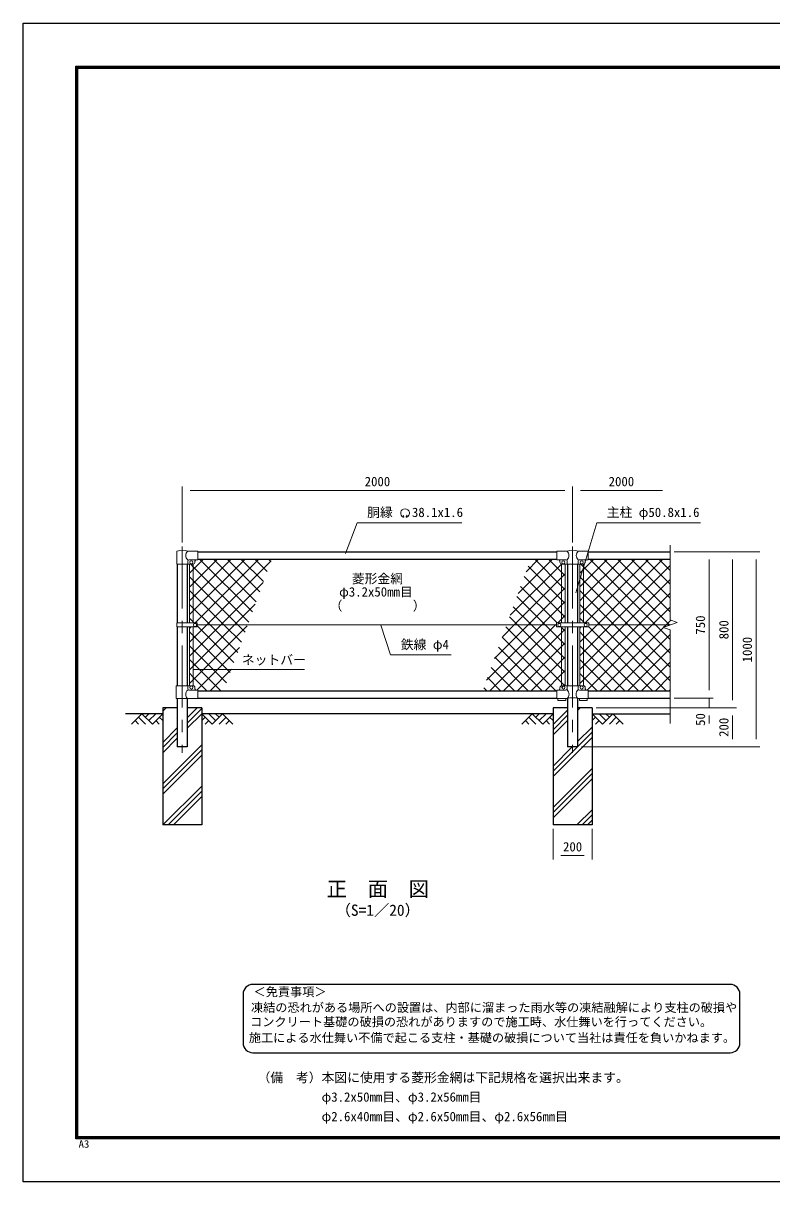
# Model space of a CAD drawing. Units: millimetres, scale not verified. Extents: x -4200 to 4200, y -2970 to 2970.
# Drawn here: x -4200 to -364, y -2970 to 2970 of the extents above; entities that cross this region are included whole.
import ezdxf
from ezdxf.enums import TextEntityAlignment as Align

# ---------------------------------------------------------------- set-up
doc = ezdxf.new("R2010")
doc.units = ezdxf.units.MM
doc.header["$LTSCALE"] = 10
doc.linetypes.add('USER1', pattern=[50.8, 31.75, -6.35, 6.35, -6.35])
for name, color, linetype, lineweight in [('0-0_D-TTL-TXT', 7, 'Continuous', 25), ('0-1_D-BMK', 2, 'USER1', 13), ('0-2_D-STR1', 1, 'Continuous', 25), ('0-3_D-STR-DIM', 7, 'Continuous', 13), ('0-6_D-STR3', 3, 'Continuous', 13), ('0-7_D-STR-TXT', 7, 'Continuous', 13), ('0-8_D-BGD', 7, 'Continuous', 25), ('0-9_D-STR4', 7, 'Continuous', 25), ('0-A_D-DCR-HCH', 7, 'Continuous', 13), ('0-B_D-STR2', 7, 'Continuous', 13), ('0-C_D-TTL', 7, 'Continuous', 25)]:
    doc.layers.add(name, color=color, linetype=linetype, lineweight=lineweight)
doc.styles.add('ＭＳ ゴシック', font='')
doc.styles.get('ＭＳ ゴシック').set_extended_font_data('MS Gothic')

msp = doc.modelspace()

# ---------------------------------------------------------------- linework, layer by layer
at = {"layer": '0-0_D-TTL-TXT', "color": 2}
for p, q in [((-577.59, -1958.16), (-3023.13, -1958.16)), ((-3073.13, -2008.16), (-3073.13, -2258.16)), ((-527.59, -2258.16), (-527.59, -2008.16)), ((-3023.13, -2308.16), (-577.59, -2308.16))]:
    msp.add_line(p, q, dxfattribs=at)
for centre, start, end in [((-3023.13, -2008.16), 90, 180), ((-577.59, -2008.16), 0, 90), ((-3023.13, -2258.16), 180, 270), ((-577.59, -2258.16), 270, 0)]:
    msp.add_arc(centre, 50, start, end, dxfattribs=at)
at = {"layer": '0-1_D-BMK'}
for p, q in [((-3384.97, 287.06), (-3384.97, -770)), ((-1384.97, 287.06), (-1384.97, -770))]:
    msp.add_line(p, q, dxfattribs=at)
at = {"layer": '0-2_D-STR1'}
for p, q in [((-3304.97, 260), (-1464.97, 260)), ((-1304.97, 260), (-884.97, 260)), ((-3410.37, 197), (-3410.37, -104.5)), ((-3359.57, 197), (-3359.57, -104.5)), ((-3304.97, 222), (-1464.97, 222)), ((-1410.37, 197), (-1410.37, -104.5)), ((-1359.57, 197), (-1359.57, -104.5)), ((-1304.97, 222), (-884.97, 222)), ((-3410.37, -125.5), (-3410.37, -427)), ((-3359.57, -125.5), (-3359.57, -427)), ((-1410.37, -125.5), (-1410.37, -427)), ((-1359.57, -125.5), (-1359.57, -427)), ((-3304.97, -452), (-1464.97, -452)), ((-1304.97, -452), (-884.97, -452)), ((-3410.37, -493), (-3410.37, -740)), ((-3359.57, -493), (-3359.57, -740)), ((-3304.97, -490), (-1464.97, -490)), ((-1410.37, -493), (-1410.37, -740)), ((-1359.57, -493), (-1359.57, -740)), ((-1304.97, -490), (-884.97, -490)), ((-3359.57, -740), (-3410.37, -740)), ((-1359.57, -740), (-1410.37, -740))]:
    msp.add_line(p, q, dxfattribs=at)
at = {"layer": '0-3_D-STR-DIM'}
for p, q in [((-3384.97, 307.06), (-3384.97, 595)), ((-1384.97, 307.06), (-1384.97, 595)), ((-1384.97, 307.06), (-1384.97, 595)), ((-3344.97, 575), (-1424.97, 575)), ((-1344.97, 575), (-924.97, 575)), ((-884.97, 294.26), (-884.97, -89.35)), ((-864.97, 260), (-664.97, 260)), ((-864.97, 260), (-544.97, 260)), ((-864.97, 260), (-424.97, 260)), ((-684.97, 220), (-684.97, -450)), ((-564.97, 220), (-564.97, -500)), ((-444.97, 220), (-444.97, -700)), ((-920.21, -127.83), (-849.74, -102.17)), ((-849.74, -102.17), (-884.97, -89.35)), ((-884.97, -140.65), (-920.21, -127.83)), ((-884.97, -140.65), (-884.97, -620)), ((-684.97, -450), (-684.97, -410)), ((-864.97, -490), (-664.97, -490)), ((-864.97, -490), (-664.97, -490)), ((-684.97, -490), (-684.97, -540)), ((-1264.97, -540), (-664.97, -540)), ((-1264.97, -540), (-544.97, -540)), ((-1264.97, -540), (-544.97, -540)), ((-684.97, -580), (-684.97, -620)), ((-564.97, -580), (-564.97, -700)), ((-1339.57, -740), (-424.97, -740)), ((-1339.57, -740), (-544.97, -740)), ((-1484.97, -1160), (-1484.97, -1317.32)), ((-1284.97, -1160), (-1284.97, -1317.32)), ((-1444.97, -1297.32), (-1324.97, -1297.32))]:
    msp.add_line(p, q, dxfattribs=at)
at = {"layer": '0-6_D-STR3'}
for p, q in [((-3413.52, 197), (-3413.52, 260.69)), ((-3304.97, 263), (-3356.42, 263)), ((-3304.97, 263), (-3304.97, 219)), ((-1464.97, 263), (-1464.97, 219)), ((-1464.97, 263), (-1413.52, 263)), ((-1356.42, 263), (-1304.97, 263)), ((-1304.97, 263), (-1304.97, 219)), ((-3413.52, 197), (-3356.42, 197)), ((-3356.42, 197), (-3356.42, 212)), ((-3356.42, 197), (-3329.97, 197)), ((-3304.97, 219), (-3349.42, 219)), ((-3347.47, 197), (-3347.47, -104.5)), ((-3328.47, 197), (-3328.47, -104.5)), ((-3319.97, 212), (-3319.97, 207)), ((-1464.97, 219), (-1418.22, 219)), ((-1449.97, 212), (-1449.97, 207)), ((-1441.47, 197), (-1441.47, -104.5)), ((-1439.97, 197), (-1329.97, 197)), ((-1422.47, 197), (-1422.47, -104.5)), ((-1413.52, 214.3), (-1413.52, 197)), ((-1356.42, 214.3), (-1356.42, 197)), ((-1351.72, 219), (-1304.97, 219)), ((-1347.47, 197), (-1347.47, -104.5)), ((-1328.47, 197), (-1328.47, -104.5)), ((-1319.97, 212), (-1319.97, 207)), ((-3412.47, -125.5), (-3412.47, -104.5)), ((-3307.98, -104.5), (-3412.47, -104.5)), ((-3307.98, -125.5), (-3307.98, -104.5)), ((-3307.98, -115), (-1467.47, -115)), ((-1467.47, -104.5), (-1467.47, -125.5)), ((-1302.47, -104.5), (-1467.47, -104.5)), ((-1302.47, -104.5), (-1302.47, -125.5)), ((-1302.47, -115), (-884.97, -115)), ((-3307.98, -125.5), (-3412.47, -125.5)), ((-3347.47, -125.5), (-3347.47, -427)), ((-3328.47, -125.5), (-3328.47, -427.11)), ((-1302.47, -125.5), (-1467.47, -125.5)), ((-1441.47, -125.5), (-1441.47, -427.11)), ((-1422.47, -125.5), (-1422.47, -427)), ((-1347.47, -125.5), (-1347.47, -427)), ((-1328.47, -125.5), (-1328.47, -427.11)), ((-3415.92, -427), (-3329.97, -427)), ((-3415.92, -493), (-3415.92, -427)), ((-3356.42, -427), (-3356.42, -442)), ((-3304.97, -449), (-3349.42, -449)), ((-3319.97, -437), (-3319.97, -442)), ((-3304.97, -449), (-3304.97, -493)), ((-1464.97, -449), (-1464.97, -493)), ((-1420.52, -449), (-1464.97, -449)), ((-1449.97, -437), (-1449.97, -442)), ((-1439.97, -427), (-1329.97, -427)), ((-1413.52, -427), (-1413.52, -442)), ((-1356.42, -427), (-1356.42, -442)), ((-1304.97, -449), (-1349.42, -449)), ((-1319.97, -437), (-1319.97, -442)), ((-1304.97, -449), (-1304.97, -493)), ((-3304.97, -493), (-3415.92, -493)), ((-1413.52, -493), (-1464.97, -493)), ((-1459.97, -493), (-1459.97, -502.3)), ((-1419.97, -502.3), (-1459.97, -502.3)), ((-1419.97, -493), (-1419.97, -502.3)), ((-1304.97, -493), (-1356.42, -493)), ((-1349.97, -493), (-1349.97, -502.3)), ((-1309.97, -502.3), (-1349.97, -502.3)), ((-1309.97, -493), (-1309.97, -502.3))]:
    msp.add_line(p, q, dxfattribs=at)
for centre in [(-3337.97, 206), (-1431.97, 206), (-1337.97, 206), (-3319.98, -115), (-1452.47, -115), (-1317.47, -115), (-3337.97, -436), (-1431.97, -436), (-1337.97, -436)]:
    msp.add_circle(centre, 8, dxfattribs=at)
for centre, radius, start, end in [((-3410.22, 260.69), 3.3, 109.22051, 180), ((-3384.97, 188.27), 80, 69.0916, 109.22051), ((-3338.23, 241), 28.55, 129.59418, 230.40582), ((-1384.97, 188.27), 80, 69.0916, 110.9084), ((-1434.78, 241), 30.59, 314.01503, 45.98497), ((-1335.17, 241), 30.59, 134.01503, 225.98497), ((-3349.42, 212), 7, 90, 180), ((-3329.97, 207), 10, 270, 0), ((-3312.97, 212), 7, 90, 180), ((-1456.97, 212), 7, 0, 90), ((-1439.97, 207), 10, 180, 270), ((-1418.22, 214.3), 4.7, 0, 90), ((-1351.72, 214.3), 4.7, 90, 180), ((-1329.97, 207), 10, 270, 0), ((-1312.97, 212), 7, 90, 180), ((-3338.23, -471), 28.55, 129.59418, 230.40582), ((-3349.42, -442), 7, 180, 270), ((-3329.97, -437), 10, 0, 90), ((-3312.97, -442), 7, 180, 270), ((-1456.97, -442), 7, 270, 0), ((-1439.97, -437), 10, 90, 180), ((-1420.52, -442), 7, 270, 0), ((-1432.65, -470.56), 29.48, 310.4464, 49.5536), ((-1337.3, -470.56), 29.48, 130.4464, 229.5536), ((-1349.42, -442), 7, 180, 270), ((-1329.97, -437), 10, 0, 90), ((-1312.97, -442), 7, 180, 270), ((-1384.97, -573.49), 85.4, 70.46947, 109.53053)]:
    msp.add_arc(centre, radius, start, end, dxfattribs=at)
at = {"layer": '0-7_D-STR-TXT'}
for p, q in [((-2249.66, 440.87), (-2253.8, 448.05)), ((-2237.17, 440.87), (-2233.03, 448.05)), ((-2759.1, -344.09), (-3330.22, -344.09))]:
    msp.add_line(p, q, dxfattribs=at)
for points in [[(-1953.16, 408), (-2489.46, 408), (-2548.1, 251.43)], [(-729.36, 408), (-1261.02, 408), (-1368.3, 50.38)], [(-2007.31, -268.63), (-2318.64, -268.63), (-2366.73, -116.91)]]:
    msp.add_lwpolyline(points, dxfattribs=at)
for centre, radius, start, end in [((-2243.41, 458.04), 22.5, 294.32478, 245.67522), ((-2251.71, 439.63), 2.37, 245.67522, 30), ((-2235.12, 439.63), 2.37, 150, 294.32478)]:
    msp.add_arc(centre, radius, start, end, dxfattribs=at)
at = {"layer": '0-8_D-BGD'}
for p, q in [((-3484.97, -570), (-3674.97, -570)), ((-1484.97, -570), (-3284.97, -570)), ((-1284.97, -570), (-884.97, -570))]:
    msp.add_line(p, q, dxfattribs=at)
at = {"layer": '0-9_D-STR4'}
for p, q in [((-3484.97, -540), (-3484.97, -1140)), ((-3410.37, -540), (-3484.97, -540)), ((-3284.97, -540), (-3359.57, -540)), ((-3284.97, -540), (-3284.97, -1140)), ((-1484.97, -540), (-1484.97, -1140)), ((-1410.37, -540), (-1484.97, -540)), ((-1284.97, -540), (-1359.57, -540)), ((-1284.97, -540), (-1284.97, -1140)), ((-3284.97, -1140), (-3484.97, -1140)), ((-1284.97, -1140), (-1484.97, -1140))]:
    msp.add_line(p, q, dxfattribs=at)
at = {"layer": '0-A_D-DCR-HCH'}
for p, q in [((-3591.4, -570), (-3644.61, -623.21)), ((-3609.14, -587.74), (-3573.5, -623.21)), ((-3591.4, -570), (-3538.19, -623.21)), ((-3573.66, -587.74), (-3555.92, -570)), ((-3555.92, -605.47), (-3520.45, -570)), ((-3538.19, -623.21), (-3484.97, -570)), ((-3502.71, -587.74), (-3484.97, -605.39)), ((-3484.97, -557.92), (-3467.06, -540)), ((-3359.57, -591.62), (-3307.96, -540)), ((-3359.57, -618.13), (-3284.97, -543.53)), ((-3359.57, -644.65), (-3284.97, -570.05)), ((-3231.76, -623.21), (-3284.97, -570)), ((-3267.24, -587.74), (-3284.97, -605.39)), ((-3214.03, -605.47), (-3249.5, -570)), ((-3178.55, -570), (-3231.76, -623.21)), ((-3196.2, -587.83), (-3214.03, -570)), ((-3160.81, -587.74), (-3196.45, -623.21)), ((-3178.55, -570), (-3125.34, -623.21)), ((-1591.4, -570), (-1644.61, -623.21)), ((-1609.14, -587.74), (-1573.5, -623.21)), ((-1591.4, -570), (-1538.19, -623.21)), ((-1573.66, -587.74), (-1555.92, -570)), ((-1555.92, -605.47), (-1520.45, -570)), ((-1538.19, -623.21), (-1484.97, -570)), ((-1502.71, -587.74), (-1484.97, -605.39)), ((-1484.97, -626.21), (-1410.37, -551.61)), ((-1484.97, -652.72), (-1410.37, -578.12)), ((-1359.57, -553.84), (-1345.74, -540)), ((-1231.76, -623.21), (-1284.97, -570)), ((-1267.24, -587.74), (-1284.97, -605.39)), ((-1214.03, -605.47), (-1249.5, -570)), ((-1178.55, -570), (-1231.76, -623.21)), ((-1196.2, -587.83), (-1214.03, -570)), ((-1160.81, -587.74), (-1196.45, -623.21)), ((-1178.55, -570), (-1125.34, -623.21)), ((-3626.87, -605.47), (-3609.05, -623.21)), ((-3520.45, -605.47), (-3502.63, -623.21)), ((-3484.97, -717.02), (-3410.37, -642.42)), ((-3249.5, -605.47), (-3267.32, -623.21)), ((-3143.08, -605.47), (-3160.89, -623.21)), ((-1626.87, -605.47), (-1609.05, -623.21)), ((-1520.45, -605.47), (-1502.63, -623.21)), ((-1484.97, -679.24), (-1410.37, -604.64)), ((-1359.57, -712.94), (-1284.97, -638.34)), ((-1249.5, -605.47), (-1267.32, -623.21)), ((-1143.08, -605.47), (-1160.89, -623.21)), ((-3484.97, -743.53), (-3410.37, -668.93)), ((-3484.97, -770.05), (-3410.37, -695.45)), ((-1484.97, -891.37), (-1284.97, -691.37)), ((-1359.57, -739.45), (-1284.97, -664.85)), ((-3484.97, -929.15), (-3284.97, -729.15)), ((-3484.97, -955.67), (-3284.97, -755.67)), ((-1484.97, -864.85), (-1360.12, -740)), ((-1484.97, -838.34), (-1386.64, -740)), ((-3484.97, -982.18), (-3284.97, -782.18)), ((-1484.97, -1050.47), (-1284.97, -850.47)), ((-1484.97, -1076.99), (-1284.97, -876.99)), ((-3483.69, -1140), (-3284.97, -941.28)), ((-1484.97, -1103.5), (-1284.97, -903.5)), ((-3457.18, -1140), (-3284.97, -967.8)), ((-3430.66, -1140), (-3284.97, -994.31)), ((-1362.37, -1140), (-1284.97, -1062.6)), ((-1335.86, -1140), (-1284.97, -1089.12)), ((-1309.34, -1140), (-1284.97, -1115.63))]:
    msp.add_line(p, q, dxfattribs=at)
at = {"layer": '0-B_D-STR2'}
for p, q in [((-3328.47, 168.78), (-3275.26, 222)), ((-3328.47, 98.07), (-3204.55, 222)), ((-3328.47, 27.36), (-3133.84, 222)), ((-3328.47, -43.35), (-3063.13, 222)), ((-3318.92, -104.5), (-2992.42, 222)), ((-3025.55, -48.56), (-3296.12, 222)), ((-3258.71, -115), (-2930.15, 213.55)), ((-3006.69, 3.28), (-3225.41, 222)), ((-2987.82, 55.12), (-3154.69, 222)), ((-2968.95, 106.96), (-3083.98, 222)), ((-2950.08, 158.81), (-3013.27, 222)), ((-2931.21, 210.65), (-2942.56, 222)), ((-1704.41, -64.72), (-1442.36, 197.33)), ((-1663.95, 46.46), (-1488.4, 222)), ((-1623.48, 157.63), (-1559.11, 222)), ((-1441.47, 13.61), (-1613.35, 185.48)), ((-1441.47, 84.32), (-1579.15, 222)), ((-1441.47, 155.03), (-1508.44, 222)), ((-1328.47, 169.8), (-1276.27, 222)), ((-1328.47, 99.09), (-1205.56, 222)), ((-1328.47, 28.38), (-1134.85, 222)), ((-1328.47, -42.33), (-1064.14, 222)), ((-1319.93, -104.5), (-993.43, 222)), ((-1189.01, -115), (-884.97, 189.03)), ((-884.97, -47.92), (-1154.89, 222)), ((-884.97, 22.8), (-1084.18, 222)), ((-884.97, 93.51), (-1013.47, 222)), ((-884.97, 164.22), (-942.76, 222)), ((-3347.47, 149.78), (-3328.47, 168.78)), ((-3328.47, 112.94), (-3347.47, 131.94)), ((-1683.98, -115), (-1441.47, 127.51)), ((-1441.47, -57.1), (-1632.22, 133.64)), ((-1422.47, 136.03), (-1441.47, 155.03)), ((-1441.47, 127.51), (-1422.47, 146.51)), ((-1347.47, 150.8), (-1328.47, 169.8)), ((-1328.47, 112.74), (-1347.47, 131.74)), ((-3347.47, 79.07), (-3328.47, 98.07)), ((-3328.47, 42.23), (-3347.47, 61.23)), ((-3100.54, -115), (-3328.47, 112.94)), ((-3188, -115), (-2970.62, 102.38)), ((-1464.79, -104.5), (-1651.08, 81.8)), ((-1422.47, 65.32), (-1441.47, 84.32)), ((-1441.47, 56.8), (-1422.47, 75.8)), ((-1347.47, 80.09), (-1328.47, 99.09)), ((-1328.47, 42.03), (-1347.47, 61.03)), ((-1100.73, -115), (-1328.47, 112.74)), ((-1118.3, -115), (-884.97, 118.32)), ((-3347.47, 8.36), (-3328.47, 27.36)), ((-3171.25, -115), (-3328.47, 42.23)), ((-1525, -115), (-1669.95, 29.96)), ((-1613.27, -115), (-1441.47, 56.8)), ((-1422.47, -5.39), (-1441.47, 13.61)), ((-1441.47, -13.91), (-1422.47, 5.09)), ((-1347.47, 9.38), (-1328.47, 28.38)), ((-1171.44, -115), (-1328.47, 42.03)), ((-1047.59, -115), (-884.97, 47.61)), ((-3328.47, -28.48), (-3347.47, -9.48)), ((-3347.47, -62.35), (-3328.47, -43.35)), ((-3241.96, -115), (-3328.47, -28.48)), ((-3117.28, -115), (-3011.08, -8.8)), ((-1595.71, -115), (-1688.82, -21.88)), ((-1542.56, -115), (-1441.47, -13.91)), ((-1422.47, -76.1), (-1441.47, -57.1)), ((-1347.47, -61.33), (-1328.47, -42.33)), ((-3328.47, -184.77), (-3258.71, -115)), ((-3328.47, -255.48), (-3188, -115)), ((-3328.47, -326.19), (-3117.28, -115)), ((-3101.03, -255.93), (-3241.96, -115)), ((-3082.16, -204.09), (-3171.25, -115)), ((-3063.29, -152.25), (-3100.54, -115)), ((-1825.81, -398.24), (-1542.56, -115)), ((-1785.34, -287.07), (-1613.27, -115)), ((-1744.88, -175.89), (-1683.98, -115)), ((-1666.42, -115), (-1707.69, -73.73)), ((-1441.47, -339.94), (-1666.42, -115)), ((-1441.47, -269.23), (-1595.71, -115)), ((-1441.47, -198.52), (-1525, -115)), ((-1328.47, -254.47), (-1189.01, -115)), ((-1328.47, -325.18), (-1118.3, -115)), ((-1328.47, -395.89), (-1047.59, -115)), ((-884.97, -401.47), (-1171.44, -115)), ((-884.97, -330.76), (-1100.73, -115)), ((-3347.47, -133.06), (-3339.92, -125.5)), ((-3328.47, -169.91), (-3347.47, -150.91)), ((-3138.77, -359.61), (-3328.47, -169.91)), ((-3119.9, -307.77), (-3307.98, -119.69)), ((-1470.84, -452), (-1745.43, -177.41)), ((-1738.14, -452), (-1441.47, -155.33)), ((-1441.47, -155.33), (-1422.47, -136.33)), ((-1347.47, -132.05), (-1340.93, -125.5)), ((-1328.47, -170.1), (-1347.47, -151.1)), ((-1046.58, -452), (-1328.47, -170.1)), ((-975.86, -452), (-1302.47, -125.39)), ((-1243.17, -452), (-919.32, -128.15)), ((-1172.45, -452), (-884.97, -164.52)), ((-3347.47, -203.77), (-3328.47, -184.77)), ((-3328.47, -240.62), (-3347.47, -221.62)), ((-3309.86, -449), (-3092.01, -231.15)), ((-1541.55, -452), (-1764.3, -229.25)), ((-1667.43, -452), (-1441.47, -226.05)), ((-1422.47, -217.52), (-1441.47, -198.52)), ((-1441.47, -226.05), (-1422.47, -207.05)), ((-1328.47, -240.81), (-1347.47, -221.81)), ((-1101.74, -452), (-884.97, -235.23)), ((-3347.47, -274.48), (-3328.47, -255.48)), ((-3328.47, -311.33), (-3347.47, -292.33)), ((-3157.64, -411.45), (-3328.47, -240.62)), ((-1612.26, -452), (-1783.17, -281.09)), ((-1596.72, -452), (-1441.47, -296.76)), ((-1422.47, -288.23), (-1441.47, -269.23)), ((-1441.47, -296.76), (-1422.47, -277.76)), ((-1347.47, -273.47), (-1328.47, -254.47)), ((-1328.47, -311.52), (-1347.47, -292.52)), ((-1117.29, -452), (-1328.47, -240.81)), ((-3347.47, -345.19), (-3328.47, -326.19)), ((-3187.8, -452), (-3328.47, -311.33)), ((-3242.15, -452), (-3132.47, -342.32)), ((-1682.97, -452), (-1802.04, -332.94)), ((-1422.47, -358.94), (-1441.47, -339.94)), ((-1441.47, -367.47), (-1422.47, -348.47)), ((-1347.47, -344.18), (-1328.47, -325.18)), ((-1188, -452), (-1328.47, -311.52)), ((-1031.03, -452), (-884.97, -305.94)), ((-3328.47, -382.04), (-3347.47, -363.04)), ((-3258.51, -452), (-3328.47, -382.04)), ((-1753.68, -452), (-1820.9, -384.78)), ((-1526.01, -452), (-1441.47, -367.47)), ((-1328.47, -382.23), (-1347.47, -363.23)), ((-1347.47, -414.89), (-1328.47, -395.89)), ((-1258.71, -452), (-1328.47, -382.23)), ((-960.32, -452), (-884.97, -376.65)), ((-1824.39, -452), (-1839.77, -436.62)), ((-1439.92, -436.62), (-1431.35, -428.05)), ((-1431.22, -427.92), (-1422.47, -419.18)), ((-889.61, -452), (-884.97, -447.36))]:
    msp.add_line(p, q, dxfattribs=at)
for points in [[(-3044.42, -100.4), (-3328.47, 183.65), (-3342.36, 197.54)], [(-1347.47, -202.76), (-1328.47, -183.76), (-1259.72, -115), (-922.72, 222)], [(-884.97, -260.05), (-1030.02, -115), (-1328.47, 183.45), (-1342.02, 197)], [(-884.97, -189.34), (-959.31, -115), (-1296.31, 222)], [(-887.63, -115.97), (-888.6, -115), (-1225.6, 222)], [(-905.15, -452), (-1242.15, -115), (-1328.47, -28.68), (-1347.47, -9.68)], [(-1310.88, -449), (-976.88, -115), (-884.97, -23.1)], [(-3323.17, -104.5), (-3328.47, -99.19), (-3347.47, -80.19)], [(-1808.85, -452), (-1471.85, -115), (-1467.47, -110.62)], [(-1461.35, -104.5), (-1441.47, -84.62), (-1422.47, -65.62)], [(-1323.36, -104.5), (-1328.47, -99.39), (-1347.47, -80.39)], [(-918.29, -127.13), (-906.17, -115), (-881.7, -90.54)], [(-3347.47, -415.9), (-3328.47, -396.9), (-3051.55, -119.97)], [(-1424.88, -427.25), (-1441.47, -410.65), (-1726.56, -125.57)], [(-1422.47, -146.81), (-1441.47, -127.81), (-1443.79, -125.5)]]:
    msp.add_lwpolyline(points, dxfattribs=at)
at = {"layer": '0-C_D-TTL', "color": 2}
msp.add_lwpolyline([(-4200, 2970), (4200, 2970), (4200, -2970), (-4200, -2970)], close=True, dxfattribs=at)
at = {"layer": '0-C_D-TTL'}
for points in [[(-3930, 2750), (3930, 2750), (3930, -2750), (-3930, -2750)], [(-3927.5, 2747.5), (3927.5, 2747.5), (3927.5, -2747.5), (-3927.5, -2747.5)], [(-3925, 2745), (3925, 2745), (3925, -2745), (-3925, -2745)], [(-3922.5, 2742.5), (3922.5, 2742.5), (3922.5, -2742.5), (-3922.5, -2742.5)], [(-3920, 2740), (3920, 2740), (3920, -2740), (-3920, -2740)]]:
    msp.add_lwpolyline(points, close=True, dxfattribs=at)

# ---------------------------------------------------------------- texts
at = {"layer": '0-0_D-TTL-TXT', "style": 'ＭＳ ゴシック'}
for s, height, p in [('正\u3000面\u3000図', 76.97, (-2644.87, -1530.39)), ('（S=1／20）', 57.7, (-2599.39, -1623.59)), ('＜免責事項＞ \u3000\u3000', 45.67, (-3019.43, -2032.34)), ('凍結の恐れがある場所への設置は、内部に溜まった雨水等の凍結融解により支柱の破損や', 45.67, (-3032.95, -2112.84)), ('コンクリート基礎の破損の恐れがありますので施工時、水仕舞いを行ってください。', 45.67, (-3037.06, -2186.26)), ('施工による水仕舞い不備で起こる支柱・基礎の破損について当社は責任を負いかねます。 ', 45.67, (-3044.06, -2267.76)), ('（備\u3000考）本図に使用する菱形金網は下記規格を選択出来ます。', 48.09, (-2999.12, -2473.6)), ('\u3000\u3000\u3000\u3000\u3000φ3.2x50mm目、φ3.2x56mm目', 48.09, (-2999.12, -2573.6)), ('\u3000\u3000\u3000\u3000\u3000φ2.6x40mm目、φ2.6x50mm目、φ2.6x56mm目', 48.09, (-2999.12, -2673.6))]:
    msp.add_text(s, height=height, dxfattribs=at).set_placement(p, align=Align.BOTTOM_LEFT)
at = {"layer": '0-3_D-STR-DIM', "style": 'ＭＳ ゴシック'}
for s, p in [('2000', (-2450.22, 581.75)), ('2000', (-1200.22, 581.75)), ('200', (-1433.97, -1290.57))]:
    msp.add_text(s, height=48.09, dxfattribs=at).set_placement(p, align=Align.BOTTOM_LEFT)
for s, p in [('750', (-691.72, -164.5)), ('800', (-571.72, -188.88)), ('1000', (-451.72, -306.9)), ('50', (-691.72, -632.63)), ('200', (-571.72, -689))]:
    msp.add_text(s, height=48.09, rotation=90, dxfattribs=at).set_placement(p, align=Align.BOTTOM_LEFT)
at = {"layer": '0-7_D-STR-TXT', "style": 'ＭＳ ゴシック'}
for s, p in [('胴縁 \u300038.1x1.6', (-2437.52, 423.78)), ('主柱 φ50.8x1.6', (-1210.1, 424.01)), ('菱形金網', (-2516.17, 83.8)), ('φ3.2x50mm目', (-2581.15, 16.21)), ('（\u3000\u3000   \u3000\u3000）', (-2629.88, -55.44)), ('鉄線 φ4', (-2264.92, -253.76)), ('ネットバー', (-3079.66, -332.14))]:
    msp.add_text(s, height=48.09, dxfattribs=at).set_placement(p, align=Align.BOTTOM_LEFT)
at = {"layer": '0-C_D-TTL', "style": 'ＭＳ ゴシック', "width": 1.05}
msp.add_text('A3', height=38.48, dxfattribs=at).set_placement((-3916.09, -2806.81), align=Align.BOTTOM_LEFT)

doc.saveas('drawing.dxf')
